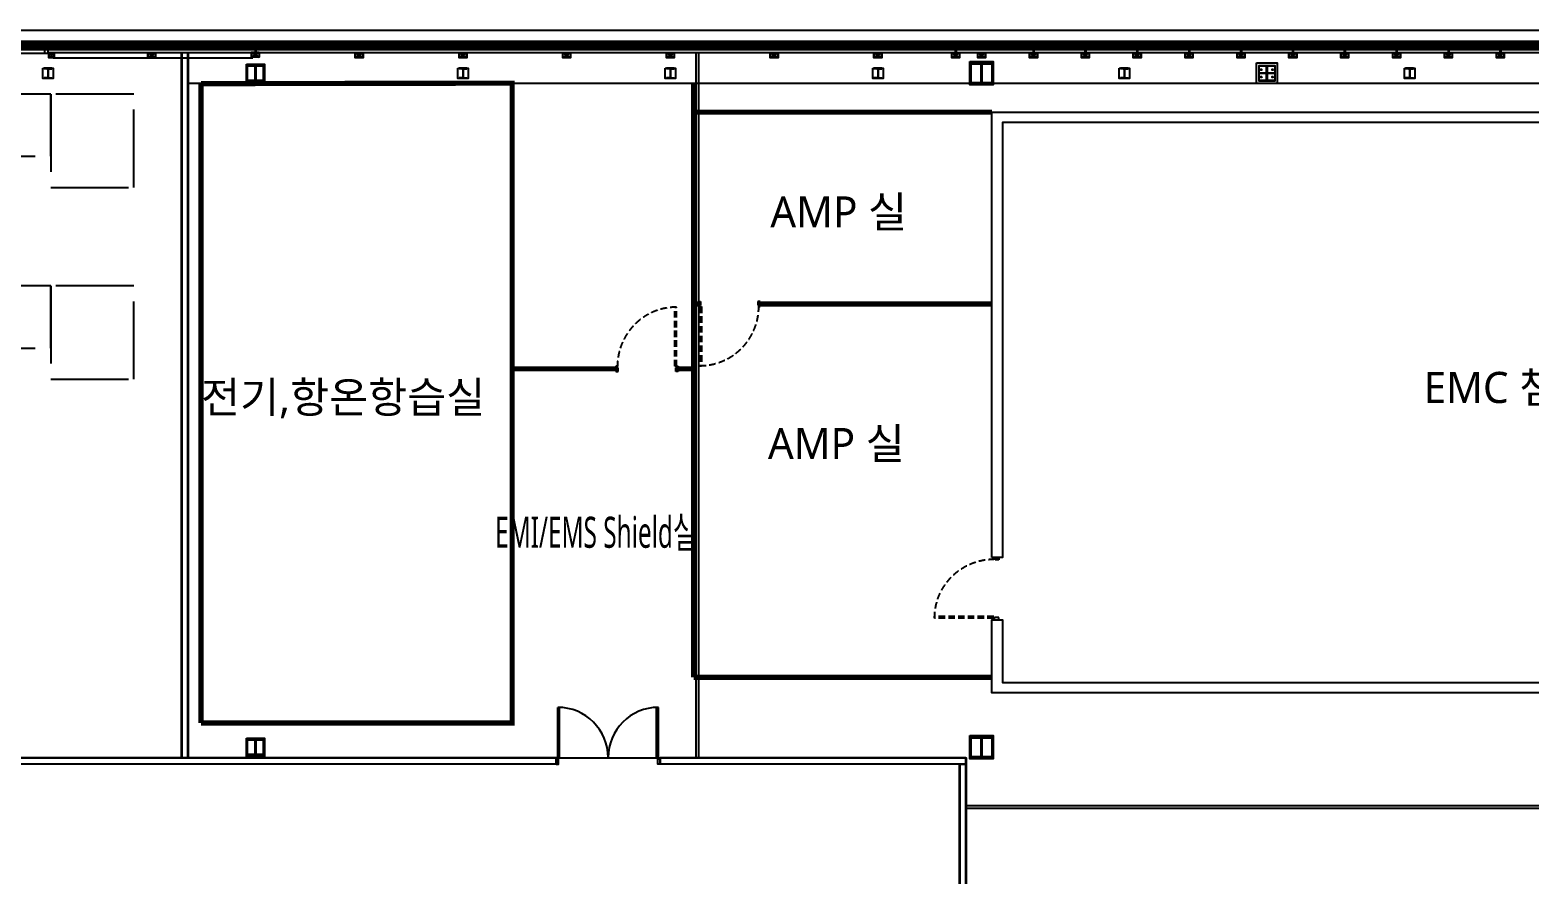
# Model space of a CAD drawing. Header units: millimetres. Extents: x 0 to 420500, y 0 to 297000.
# Drawn here: x 154358 to 183277, y 234966 to 251245 of the extents above; entities that cross this region are included whole.
import ezdxf

# ---------------------------------------------------------------- set-up
doc = ezdxf.new("R2010")
doc.units = ezdxf.units.MM
doc.header["$LTSCALE"] = 500
doc.linetypes.add('HID', pattern=[2.3, 1.5, -0.8])
doc.linetypes.add('HIDDEN', pattern=[0.375, 0.25, -0.125])
for name, color, linetype in [('AA-WAXM-FRAM', 7, 'Continuous'), ('AX', 2, 'Continuous'), ('BACK', 8, 'Continuous'), ('메탈판넬-2', 8, 'Continuous')]:
    doc.layers.add(name, color=color, linetype=linetype)
doc.styles.add('스타일1', font='')
doc.styles.get('스타일1').set_extended_font_data('Malgun Gothic')

# ---------------------------------------------------------------- blocks, each defined once
blk = doc.blocks.new('D-2000')
at = {"layer": 'BACK'}
for p, q in [((30, 210), (30, 1180)), ((1970, 210), (1970, 1180))]:
    blk.add_line(p, q, dxfattribs=at)
for points in [[(30, 210), (65, 210), (65, 1180), (30, 1180)], [(1970, 210), (1935, 210), (1935, 1180), (1970, 1180)], [(0, 85), (45, 85), (45, 85), (45, 85), (45, 180), (30, 180), (30, 210), (0, 210), (0, 85)], [(2000, 85), (1955, 85), (1955, 85), (1955, 85), (1955, 180), (1970, 180), (1970, 210), (2000, 210), (2000, 85)]]:
    blk.add_lwpolyline(points, dxfattribs=at)
for centre, start, end in [((30, 210), 0, 90), ((1970, 210), 90, 180)]:
    blk.add_arc(centre, 970, start, end, dxfattribs=at)
blk = doc.blocks.new('DH-1.2X2.4')
at = {"layer": 'BACK', "linetype": 'HIDDEN'}
blk.add_line((30, -100), (30, -1240), dxfattribs=at)
for points in [[(0, 0), (45, 0), (45, 0), (45, 0), (45, -70), (30, -70), (30, -100), (0, -100), (0, 0)], [(1200, 0), (1155, 0), (1155, 0), (1155, 0), (1155, -70), (1170, -70), (1170, -100), (1200, -100), (1200, 0)], [(30, -100), (65, -100), (65, -1240), (30, -1240)]]:
    blk.add_lwpolyline(points, dxfattribs=at)
blk.add_arc((30, -100), 1140, 270, 0, dxfattribs=at)
blk = doc.blocks.new('SQ-PIPE-100X100X4.5TS')
at = {"layer": 'BACK'}
for p, q in [((-71, 4), (71, 96)), ((71, 4), (-71, 96))]:
    blk.add_line(p, q, dxfattribs=at)
for points in [[(75, 0), (75, 100), (-75, 100), (-75, 0)], [(71, 4), (71, 96), (-71, 96), (-71, 4)]]:
    blk.add_lwpolyline(points, close=True, dxfattribs=at)
blk = doc.blocks.new('SQ-PIPE-100X100X4.5T')
at = {"layer": 'BACK'}
for p, q in [((-89, 8), (46, 8)), ((-89, -8), (46, -8))]:
    blk.add_line(p, q, dxfattribs=at)
blk.add_circle((-69, 0), 7.5, dxfattribs=at)
blk.add_arc((-102, 0), 15.1, 330.1372, 29.8628, dxfattribs=at)
blk = doc.blocks.new('SQ-PIPE-100X100X4.5TP')
at = {"layer": 'BACK'}
for p, q in [((-96, 96), (-4, 4)), ((-4, 96), (-96, 4))]:
    blk.add_line(p, q, dxfattribs=at)
for points in [[(0, 100), (0, 0), (-100, 0), (-100, 100)], [(-4, 96), (-4, 4), (-96, 4), (-96, 96)]]:
    blk.add_lwpolyline(points, close=True, dxfattribs=at)
blk = doc.blocks.new('X-PIPE-1PL')
at = {"layer": 'AA-WAXM-FRAM', "color": 8}
blk.add_line((32100, 200), (35950, 200), dxfattribs=at)
blk.add_blockref('SQ-PIPE-100X100X4.5TP', (32120, 200))
at = {"layer": 'AA-WAXM-FRAM', "xscale": -1.000000000000004, "rotation": 90}
for p in [(36000, 346), (49500, 346), (51000, 346), (52000, 346), (53000, 346), (54000, 346), (55000, 346), (56000, 346), (57000, 346), (58000, 346), (59000, 346), (60000, 346)]:
    blk.add_blockref('SQ-PIPE-100X100X4.5T', p, dxfattribs=at)
at = {"layer": '메탈판넬-2', "xscale": -1, "rotation": 180}
for p in [(34000, 300), (36000, 308), (38000, 300), (40000, 300), (42000, 300), (44000, 300), (46000, 300), (48000, 300), (49500, 300), (50000, 300), (51000, 300), (52000, 300), (53000, 300), (54000, 300), (55000, 300), (56000, 300), (57000, 300), (58000, 300), (59000, 300), (60000, 300)]:
    blk.add_blockref('SQ-PIPE-100X100X4.5TS', p, dxfattribs=at)
blk = doc.blocks.new('1층 창문-1')
at = {"layer": 'BACK', "linetype": 'Continuous', "ltscale": 2}
for p, q in [((69530, 86335), (73470, 86335)), ((69530, 86311), (73500, 86311))]:
    blk.add_line(p, q, dxfattribs=at)
at = {"layer": 'BACK', "linetype": 'Continuous'}
blk.add_line((73500, 86185), (69560, 86185), dxfattribs=at)
at = {"layer": 'BACK'}
for p, q in [((73440, 86311), (73500, 86311)), ((73440, 86185), (73440, 86311)), ((73500, 86185), (73440, 86185)), ((73470, 86311), (73470, 86335)), ((73470, 86335), (73500, 86335)), ((73500, 86335), (73500, 86185))]:
    blk.add_line(p, q, dxfattribs=at)
blk = doc.blocks.new('지상1층 장비')
at = {"layer": 'BACK', "linetype": 'HID', "ltscale": 2}
for points in [[(71754, 84200), (73554, 84200), (73554, 85400), (71754, 85400)], [(73554, 83600), (75154, 83600), (75154, 85400), (73554, 85400)], [(71754, 80500), (73554, 80500), (73554, 81700), (71754, 81700)], [(73554, 79900), (75154, 79900), (75154, 81700), (73554, 81700)]]:
    blk.add_lwpolyline(points, close=True, dxfattribs=at)
blk = doc.blocks.new('S-SC11')
at = {"layer": 'BACK'}
for points in [[(-175, 175), (175, 175), (175, -175), (-175, -175)], [(-150, 150), (150, 150), (150, -150), (-150, -150)]]:
    blk.add_lwpolyline(points, close=True, dxfattribs=at)
blk.add_lwpolyline([(-150, -150), (-150, -135), (-23, -135, 0.414214), (-5, -117), (-5, 117, 0.414214), (-23, 135), (-150, 135), (-150, 150), (150, 150), (150, 135), (23, 135, 0.414214), (5, 117), (5, -117, 0.414214), (23, -135), (150, -135), (150, -150)], format="xyb", close=True, dxfattribs=at)
blk = doc.blocks.new('S-SC1')
at = {"layer": 'BACK'}
for points in [[(-225, 225), (225, 225), (225, -225), (-225, -225)], [(-200, 200), (200, 200), (200, -200), (-200, -200)]]:
    blk.add_lwpolyline(points, close=True, dxfattribs=at)
blk.add_lwpolyline([(-200, -200), (-200, -179), (-28.5, -179, 0.4142136), (-6.5, -157), (-6.5, 157, 0.4142136), (-28.5, 179), (-200, 179), (-200, 200), (200, 200), (200, 179), (28.5, 179, 0.4142136), (6.5, 157), (6.5, -157, 0.4142136), (28.5, -179), (200, -179), (200, -200)], format="xyb", close=True, dxfattribs=at)
blk = doc.blocks.new('*U728')
for p, q in [((59, 185), (0, 185)), ((59, 9), (0, 9)), ((72, 172), (72, 22)), ((78, 172), (78, 22)), ((91, 185), (150, 185)), ((91, 9), (150, 9))]:
    blk.add_line(p, q)
for points in [[(150, 185), (150, 194), (0, 194), (0, 185)], [(0, 9), (0, 0), (150, 0), (150, 9)]]:
    blk.add_lwpolyline(points)
for centre, start, end in [((59, 172), 0, 90), ((59, 22), 270, 0), ((91, 172), 90, 180), ((91, 22), 180, 270)]:
    blk.add_arc(centre, 13, start, end)
blk = doc.blocks.new('S-WC1')
at = {"layer": 'BACK'}
blk.add_lwpolyline([(-100, 100), (100, 100), (100, -100), (-100, -100)], close=True, dxfattribs=at)
blk.add_blockref('*U728', (-75, -97), dxfattribs=at)
blk = doc.blocks.new('S-SC2')
at = {"layer": 'BACK'}
for points in [[(-225, 225), (225, 225), (225, -225), (-225, -225)], [(-200, 200), (200, 200), (200, -200), (-200, -200)]]:
    blk.add_lwpolyline(points, close=True, dxfattribs=at)
blk.add_lwpolyline([(-200, -200), (-200, -179), (-28.5, -179, 0.4142136), (-6.5, -157), (-6.5, 157, 0.4142136), (-28.5, 179), (-200, 179), (-200, 200), (200, 200), (200, 179), (28.5, 179, 0.4142136), (6.5, 157), (6.5, -157, 0.4142136), (28.5, -179), (200, -179), (200, -200)], format="xyb", close=True, dxfattribs=at)
blk = doc.blocks.new('S-SC12')
at = {"layer": 'BACK'}
for points in [[(-175, 175), (175, 175), (175, -175), (-175, -175)], [(-150, 150), (150, 150), (150, -150), (-150, -150)]]:
    blk.add_lwpolyline(points, close=True, dxfattribs=at)
blk.add_lwpolyline([(-150, -150), (-150, -135), (-23, -135, 0.414214), (-5, -117), (-5, 117, 0.414214), (-23, 135), (-150, 135), (-150, 150), (150, 150), (150, 135), (23, 135, 0.414214), (5, 117), (5, -117, 0.414214), (23, -135), (150, -135), (150, -150)], format="xyb", close=True, dxfattribs=at)
blk = doc.blocks.new('S-SC2B')
at = {"layer": 'BACK'}
for points in [[(-200, 200), (200, 200), (200, -200), (-200, -200)], [(-150, 150), (150, 150), (150, -150), (-150, -150)], [(-150, 6), (-5, 6), (-5, -6), (-150, -6)], [(5, 6), (150, 6), (150, -6), (5, -6)]]:
    blk.add_lwpolyline(points, close=True, dxfattribs=at)
blk.add_lwpolyline([(-150, -150), (-150, -135), (-23, -135, 0.4142136), (-5, -117), (-5, 117, 0.4142136), (-23, 135), (-150, 135), (-150, 150), (150, 150), (150, 135), (23, 135, 0.4142136), (5, 117), (5, -117, 0.4142136), (23, -135), (150, -135), (150, -150)], format="xyb", close=True, dxfattribs=at)
for centre in [(-110, 70.5), (110, 70.5), (-110, -70.5), (110, -70.5)]:
    blk.add_circle(centre, 11, dxfattribs=at)

msp = doc.modelspace()

# ---------------------------------------------------------------- linework, layer by layer
at = {"layer": 'AX', "color": 6, "linetype": 'HID', "const_width": 200}
msp.add_lwpolyline([(122269, 250945), (194439, 250945), (194439, 236875), (197139, 236875), (197139, 229360), (194439, 229360), (194439, 207075), (158604, 207075), (158604, 206175), (153604, 206175), (153604, 207075), (134604, 207075), (134604, 206175), (129604, 206175), (129604, 207075), (122269, 207075), (122269, 250945)], dxfattribs=at)
at = {"layer": 'BACK'}
for p, q in [((154704, 250945), (194439, 250945)), ((154704, 250945), (154704, 250810)), ((154704, 250810), (194439, 250810)), ((167201, 237210), (167201, 250810)), ((167251, 237210), (167251, 250810)), ((164534, 237210), (166474, 237210))]:
    msp.add_line(p, q, dxfattribs=at)
for points in [[(142134, 251245), (194739, 251245), (194739, 241060), (194439, 241060), (194439, 250945), (142134, 250945), (142134, 251245)], [(157279, 250810), (157404, 250810), (157404, 237210), (157279, 237210), (157279, 250810)], [(157304, 250810), (157304, 250806), (157283, 250806), (157283, 237214), (157400, 237214), (157400, 250806), (157379, 250806), (157379, 250810)], [(172404, 236285), (193404, 236285), (193404, 250210), (157404, 250210), (157404, 237210)], [(151204, 237085), (151204, 237210), (164504, 237210), (164504, 237085), (151204, 237085)], [(151204, 237148), (151208, 237148), (151208, 237089), (164500, 237089), (164500, 237206), (151208, 237206), (151208, 237148), (151204, 237148)], [(166504, 237085), (166504, 237210), (172404, 237210), (172404, 237085), (166504, 237085)], [(166504, 237148), (166508, 237148), (166508, 237089), (172400, 237089), (172400, 237206), (166508, 237206), (166508, 237148), (166504, 237148)], [(172404, 234310), (172279, 234310), (172279, 237085), (172404, 237085), (172404, 234310)], [(172342, 234310), (172342, 234314), (172400, 234314), (172400, 237081), (172283, 237081), (172283, 234314), (172342, 234314), (172342, 234310)], [(172404, 236285), (193989, 236285)], [(172404, 236235), (193989, 236235)]]:
    msp.add_lwpolyline(points, dxfattribs=at)
at = {"layer": 'BACK', "const_width": 100}
for points in [[(157654, 237880), (163654, 237880), (163654, 250220), (157654, 250210)], [(157654, 237880), (157654, 250210)], [(167154, 238760), (167154, 250220)], [(167154, 249660), (172904, 249660)], [(167154, 245960), (167283, 245960)], [(168393, 245960), (172904, 245960)], [(163654, 244710), (165698, 244710)], [(166808, 244710), (167126, 244710)], [(167154, 238760), (172904, 238760)]]:
    msp.add_lwpolyline(points, dxfattribs=at)
at = {"layer": 'BACK'}
msp.add_lwpolyline([(172904, 241069), (172904, 249661), (193104, 249661), (193104, 238461), (172904, 238461), (172904, 239869), (173104, 239869), (173104, 238661), (192904, 238661), (192904, 249461), (173104, 249461), (173104, 241069)], close=True, dxfattribs=at)

# ---------------------------------------------------------------- block references
for name, p in [('1층 창문-1', (81204, 164610)), ('X-PIPE-1PL', (122704, 250510)), ('S-WC1', (154704, 250410)), ('S-SC12', (158704, 250410)), ('S-WC1', (162704, 250410)), ('S-WC1', (166704, 250410)), ('S-WC1', (170704, 250410)), ('S-SC2', (172704, 250410)), ('S-WC1', (175454, 250410)), ('S-SC2B', (178204, 250410)), ('S-WC1', (180954, 250410)), ('지상1층 장비', (81204, 164610)), ('DH-1.2X2.4', (167238, 246010)), ('D-2000', (164504, 237000)), ('S-SC11', (158704, 237410)), ('S-SC1', (172704, 237410))]:
    msp.add_blockref(name, p, dxfattribs=at)
at = {"layer": 'BACK', "rotation": 180}
msp.add_blockref('DH-1.2X2.4', (166853, 244660), dxfattribs=at)
at = {"layer": 'BACK', "xscale": -1, "rotation": 270}
msp.add_blockref('DH-1.2X2.4', (173038, 239869), dxfattribs=at)

# ---------------------------------------------------------------- texts
at = {"layer": 'BACK', "style": '스타일1'}
for s, p in [('AMP 실', (168630, 247436)), ('EMC 챔버실', (181226, 244051)), ('전기,항온항습실', (157655, 243861)), ('AMP 실', (168584, 242969))]:
    msp.add_text(s, height=600, dxfattribs=at).set_placement(p)
at = {"layer": 'BACK', "style": '스타일1', "width": 0.6}
msp.add_text('EMI/EMS Shield실', height=600, dxfattribs=at).set_placement((163325, 241258))

doc.saveas('drawing.dxf')
